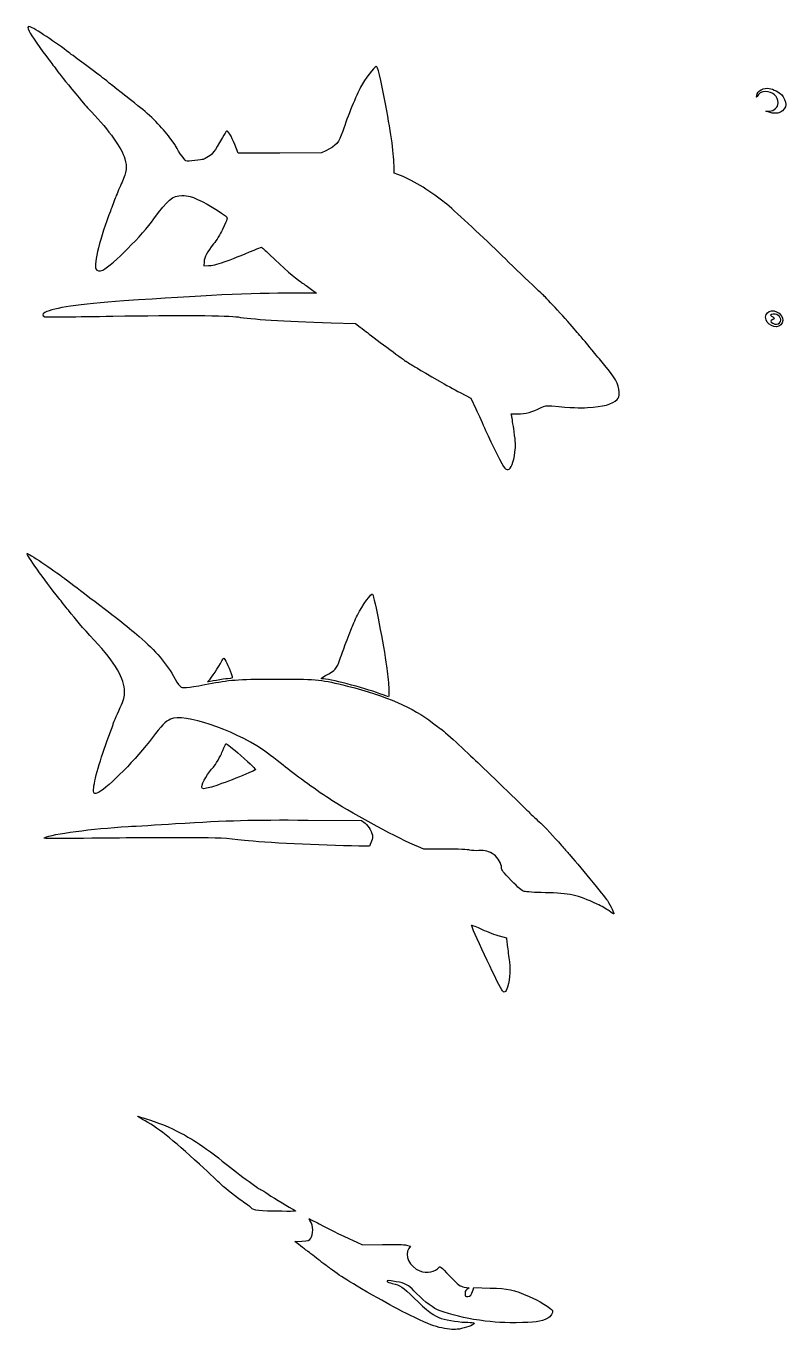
# Model space of a CAD drawing. Header units: centimetres. Extents: x -9.7 to 14.7, y -28.2 to 13.8.
import ezdxf

# ---------------------------------------------------------------- set-up
doc = ezdxf.new("R2010")
doc.units = ezdxf.units.CM
doc.header["$MEASUREMENT"] = 0
doc.layers.add('Layer 1', color=7, linetype='Continuous')

msp = doc.modelspace()

# ---------------------------------------------------------------- linework, layer by layer
at = {"layer": 'Layer 1'}
msp.add_open_spline([(5.68069, -0.46056), (5.62196, -0.39566), (5.26513, 0.31195), (5.0657, 0.75897), (5.0657, 0.75897), (4.97894, 0.95346), (4.83652, 1.26712), (4.7492, 1.45599), (4.7492, 1.45599), (4.7492, 1.45599), (4.59045, 1.79941), (4.59045, 1.79941), (4.59045, 1.79941), (4.59045, 1.79941), (4.24649, 1.97833), (4.24649, 1.97833), (4.24649, 1.97833), (4.05732, 2.07674), (3.75966, 2.24016), (3.58504, 2.34147), (3.58504, 2.34147), (2.84277, 2.77214), (2.73288, 2.83732), (2.62777, 2.9093), (2.62777, 2.9093), (2.56694, 2.95096), (2.50995, 2.98505), (2.50113, 2.98505), (2.50113, 2.98505), (2.48782, 2.98505), (1.54529, 3.68613), (1.25616, 3.91109), (1.25616, 3.91109), (1.20941, 3.94747), (1.10541, 4.02826), (1.02506, 4.09063), (1.02506, 4.09063), (1.02506, 4.09063), (0.87897, 4.20402), (0.87897, 4.20402), (0.87897, 4.20402), (0.87897, 4.20402), (0.08888, 4.22908), (0.08888, 4.22908), (0.08888, 4.22908), (-1.44736, 4.27781), (-2.52026, 4.34417), (-2.91048, 4.4146), (-2.91048, 4.4146), (-3.18664, 4.46445), (-4.83532, 4.47501), (-6.94755, 4.44047), (-6.94755, 4.44047), (-8.11291, 4.42142), (-9.09815, 4.4138), (-9.13698, 4.42355), (-9.13698, 4.42355), (-9.22966, 4.44681), (-9.22677, 4.50834), (-9.13066, 4.55804), (-9.13066, 4.55804), (-8.83375, 4.71158), (-8.06976, 4.82316), (-6.58819, 4.92935), (-6.58819, 4.92935), (-4.03841, 5.11212), (-2.54789, 5.18007), (-1.0736, 5.18077), (-1.0736, 5.18077), (-1.0736, 5.18077), (-0.38764, 5.18109), (-0.38764, 5.18109), (-0.38764, 5.18109), (-0.38764, 5.18109), (-0.58412, 5.32933), (-0.58412, 5.32933), (-0.58412, 5.32933), (-0.69218, 5.41086), (-0.82821, 5.50809), (-0.88642, 5.54538), (-0.88642, 5.54538), (-1.07443, 5.66584), (-1.42802, 5.97584), (-1.89425, 6.42898), (-1.89425, 6.42898), (-2.02655, 6.55755), (-2.14561, 6.66285), (-2.15883, 6.66297), (-2.15883, 6.66297), (-2.17206, 6.66309), (-2.27813, 6.62238), (-2.39455, 6.57251), (-2.39455, 6.57251), (-3.20572, 6.22502), (-3.65695, 6.07017), (-3.86298, 6.06857), (-3.86298, 6.06857), (-3.86298, 6.06857), (-4.00851, 6.06744), (-4.00851, 6.06744), (-4.00851, 6.06744), (-4.00851, 6.06744), (-4.00435, 6.19164), (-4.00435, 6.19164), (-4.00435, 6.19164), (-3.9992, 6.3456), (-3.91158, 6.51215), (-3.69849, 6.77305), (-3.69849, 6.77305), (-3.60714, 6.8849), (-3.48642, 7.07904), (-3.41335, 7.23161), (-3.41335, 7.23161), (-3.23867, 7.59632), (-3.23641, 7.60669), (-3.31767, 7.6706), (-3.31767, 7.6706), (-3.61471, 7.90425), (-4.20695, 8.23118), (-4.4583, 8.30025), (-4.4583, 8.30025), (-4.51651, 8.31625), (-4.63318, 8.3294), (-4.71758, 8.32948), (-4.71758, 8.32948), (-5.01146, 8.32976), (-5.18507, 8.1843), (-5.6198, 7.57352), (-5.6198, 7.57352), (-5.98581, 7.05929), (-6.94822, 6.0974), (-7.26789, 5.92632), (-7.26789, 5.92632), (-7.36711, 5.87322), (-7.4591, 5.8881), (-7.49312, 5.96276), (-7.49312, 5.96276), (-7.5648, 6.12009), (-7.34338, 7.0023), (-7.02525, 7.82692), (-7.02525, 7.82692), (-6.97191, 7.96517), (-6.89322, 8.17145), (-6.85038, 8.28534), (-6.85038, 8.28534), (-6.80754, 8.39922), (-6.71681, 8.61354), (-6.64876, 8.76159), (-6.64876, 8.76159), (-6.4964, 9.09306), (-6.47746, 9.24919), (-6.5577, 9.51204), (-6.5577, 9.51204), (-6.66602, 9.86684), (-7.05938, 10.42031), (-7.63261, 11.02444), (-7.63261, 11.02444), (-7.84675, 11.25013), (-7.8118, 11.21), (-8.1373, 11.60402), (-8.1373, 11.60402), (-8.5061, 12.05045), (-8.64234, 12.22029), (-8.75778, 12.3775), (-8.75778, 12.3775), (-8.80871, 12.44687), (-8.92679, 12.60329), (-9.02017, 12.72511), (-9.02017, 12.72511), (-9.22545, 12.99291), (-9.58991, 13.51645), (-9.64438, 13.62179), (-9.64438, 13.62179), (-9.7074, 13.74364), (-9.69702, 13.78907), (-9.61106, 13.76769), (-9.61106, 13.76769), (-9.51645, 13.74417), (-8.72158, 13.21663), (-8.35964, 12.93716), (-8.35964, 12.93716), (-8.29099, 12.88415), (-8.06971, 12.71835), (-7.86791, 12.56871), (-7.86791, 12.56871), (-7.35158, 12.18585), (-7.36521, 12.19615), (-7.14242, 12.02057), (-7.14242, 12.02057), (-6.96029, 11.87703), (-6.40321, 11.4351), (-6.13633, 11.22244), (-6.13633, 11.22244), (-5.71803, 10.88914), (-5.35841, 10.52994), (-5.10345, 10.1908), (-5.10345, 10.1908), (-5.00328, 10.05755), (-4.92132, 9.94237), (-4.92132, 9.93485), (-4.92132, 9.93485), (-4.92132, 9.88459), (-4.63639, 9.45829), (-4.59136, 9.44117), (-4.59136, 9.44117), (-4.56003, 9.42926), (-4.4317, 9.43573), (-4.29851, 9.45594), (-4.29851, 9.45594), (-4.16811, 9.47573), (-4.04911, 9.49234), (-4.03407, 9.49286), (-4.03407, 9.49286), (-4.01903, 9.49337), (-3.94164, 9.53557), (-3.86209, 9.58662), (-3.86209, 9.58662), (-3.71435, 9.68145), (-3.69346, 9.71005), (-3.41342, 10.20093), (-3.41342, 10.20093), (-3.35343, 10.30608), (-3.29407, 10.39847), (-3.28151, 10.40623), (-3.28151, 10.40623), (-3.23749, 10.43344), (-3.12261, 10.24532), (-3.01516, 9.97005), (-3.01516, 9.97005), (-3.01516, 9.97005), (-2.90672, 9.69223), (-2.90672, 9.69223), (-2.90672, 9.69223), (-2.90672, 9.69223), (-1.56448, 9.69574), (-1.56448, 9.69574), (-1.56448, 9.69574), (-1.56448, 9.69574), (-0.22225, 9.69925), (-0.22225, 9.69925), (-0.22225, 9.69925), (-0.22225, 9.69925), (-0.07808, 9.77176), (-0.07808, 9.77176), (-0.07808, 9.77176), (0.27279, 9.94826), (0.33308, 10.01905), (0.46255, 10.40661), (0.46255, 10.40661), (0.61694, 10.86877), (0.90127, 11.56877), (1.03752, 11.82213), (1.03752, 11.82213), (1.17938, 12.08592), (1.46169, 12.46013), (1.54212, 12.491), (1.54212, 12.491), (1.58493, 12.50743), (1.67056, 12.15505), (1.84932, 11.22682), (1.84932, 11.22682), (2.0314, 10.28134), (2.11545, 9.64728), (2.11629, 9.21296), (2.11629, 9.21296), (2.11629, 9.21296), (2.1166, 9.05119), (2.1166, 9.05119), (2.1166, 9.05119), (2.1166, 9.05119), (2.24228, 9.00396), (2.24228, 9.00396), (2.24228, 9.00396), (2.65697, 8.84812), (3.24235, 8.50186), (3.69087, 8.14711), (3.69087, 8.14711), (3.95956, 7.93459), (4.70379, 7.25229), (5.3842, 6.59468), (5.3842, 6.59468), (5.48607, 6.49623), (5.85516, 6.13914), (6.20441, 5.80115), (6.20441, 5.80115), (6.55366, 5.46316), (6.87981, 5.15312), (6.92918, 5.11218), (6.92918, 5.11218), (7.03136, 5.02744), (7.69911, 4.29624), (7.97712, 3.96465), (7.97712, 3.96465), (8.07898, 3.84316), (8.21067, 3.68913), (8.26975, 3.62237), (8.26975, 3.62237), (8.32884, 3.55561), (8.40028, 3.46972), (8.4285, 3.4315), (8.4285, 3.4315), (8.45673, 3.39329), (8.59351, 3.2266), (8.73245, 3.06109), (8.73245, 3.06109), (9.25769, 2.43538), (9.36618, 2.25184), (9.36618, 1.98897), (9.36618, 1.98897), (9.36618, 1.84497), (9.35646, 1.80875), (9.30359, 1.75588), (9.30359, 1.75588), (9.14723, 1.59952), (8.86598, 1.52215), (8.34754, 1.49288), (8.34754, 1.49288), (8.08726, 1.47819), (7.86911, 1.48824), (7.19591, 1.54597), (7.19591, 1.54597), (7.00981, 1.56192), (6.98644, 1.55782), (6.83872, 1.48333), (6.83872, 1.48333), (6.58259, 1.35416), (6.34369, 1.29171), (6.10571, 1.29171), (6.10571, 1.29171), (6.10571, 1.29171), (5.89353, 1.29171), (5.89353, 1.29171), (5.89353, 1.29171), (5.89353, 1.29171), (5.90912, 1.21375), (5.90912, 1.21375), (5.90912, 1.21375), (5.91769, 1.17087), (5.95127, 0.94992), (5.98373, 0.72275), (5.98373, 0.72275), (6.03672, 0.35195), (6.0395, 0.28391), (6.01091, 0.05757), (6.01091, 0.05757), (5.96876, -0.27612), (5.88492, -0.49137), (5.79293, -0.50209), (5.79293, -0.50209), (5.75256, -0.5068), (5.70742, -0.49009), (5.68069, -0.46056)], degree=3, knots=[0, 0, 0, 0, 0.01123596, 0.01123596, 0.01123596, 0.01123596, 0.02247191, 0.02247191, 0.02247191, 0.02247191, 0.03370787, 0.03370787, 0.03370787, 0.03370787, 0.04494382, 0.04494382, 0.04494382, 0.04494382, 0.05617978, 0.05617978, 0.05617978, 0.05617978, 0.06741573, 0.06741573, 0.06741573, 0.06741573, 0.07865169, 0.07865169, 0.07865169, 0.07865169, 0.08988764, 0.08988764, 0.08988764, 0.08988764, 0.1011236, 0.1011236, 0.1011236, 0.1011236, 0.11235955, 0.11235955, 0.11235955, 0.11235955, 0.12359551, 0.12359551, 0.12359551, 0.12359551, 0.13483146, 0.13483146, 0.13483146, 0.13483146, 0.14606742, 0.14606742, 0.14606742, 0.14606742, 0.15730337, 0.15730337, 0.15730337, 0.15730337, 0.16853933, 0.16853933, 0.16853933, 0.16853933, 0.17977528, 0.17977528, 0.17977528, 0.17977528, 0.19101124, 0.19101124, 0.19101124, 0.19101124, 0.20224719, 0.20224719, 0.20224719, 0.20224719, 0.21348315, 0.21348315, 0.21348315, 0.21348315, 0.2247191, 0.2247191, 0.2247191, 0.2247191, 0.23595506, 0.23595506, 0.23595506, 0.23595506, 0.24719101, 0.24719101, 0.24719101, 0.24719101, 0.25842697, 0.25842697, 0.25842697, 0.25842697, 0.26966292, 0.26966292, 0.26966292, 0.26966292, 0.28089888, 0.28089888, 0.28089888, 0.28089888, 0.29213483, 0.29213483, 0.29213483, 0.29213483, 0.30337079, 0.30337079, 0.30337079, 0.30337079, 0.31460674, 0.31460674, 0.31460674, 0.31460674, 0.3258427, 0.3258427, 0.3258427, 0.3258427, 0.33707865, 0.33707865, 0.33707865, 0.33707865, 0.34831461, 0.34831461, 0.34831461, 0.34831461, 0.35955056, 0.35955056, 0.35955056, 0.35955056, 0.37078652, 0.37078652, 0.37078652, 0.37078652, 0.38202247, 0.38202247, 0.38202247, 0.38202247, 0.39325843, 0.39325843, 0.39325843, 0.39325843, 0.40449438, 0.40449438, 0.40449438, 0.40449438, 0.41573034, 0.41573034, 0.41573034, 0.41573034, 0.42696629, 0.42696629, 0.42696629, 0.42696629, 0.43820225, 0.43820225, 0.43820225, 0.43820225, 0.4494382, 0.4494382, 0.4494382, 0.4494382, 0.46067416, 0.46067416, 0.46067416, 0.46067416, 0.47191011, 0.47191011, 0.47191011, 0.47191011, 0.48314607, 0.48314607, 0.48314607, 0.48314607, 0.49438202, 0.49438202, 0.49438202, 0.49438202, 0.50561798, 0.50561798, 0.50561798, 0.50561798, 0.51685393, 0.51685393, 0.51685393, 0.51685393, 0.52808989, 0.52808989, 0.52808989, 0.52808989, 0.53932584, 0.53932584, 0.53932584, 0.53932584, 0.5505618, 0.5505618, 0.5505618, 0.5505618, 0.56179775, 0.56179775, 0.56179775, 0.56179775, 0.57303371, 0.57303371, 0.57303371, 0.57303371, 0.58426966, 0.58426966, 0.58426966, 0.58426966, 0.59550562, 0.59550562, 0.59550562, 0.59550562, 0.60674157, 0.60674157, 0.60674157, 0.60674157, 0.61797753, 0.61797753, 0.61797753, 0.61797753, 0.62921348, 0.62921348, 0.62921348, 0.62921348, 0.64044944, 0.64044944, 0.64044944, 0.64044944, 0.65168539, 0.65168539, 0.65168539, 0.65168539, 0.66292135, 0.66292135, 0.66292135, 0.66292135, 0.6741573, 0.6741573, 0.6741573, 0.6741573, 0.68539326, 0.68539326, 0.68539326, 0.68539326, 0.69662921, 0.69662921, 0.69662921, 0.69662921, 0.70786517, 0.70786517, 0.70786517, 0.70786517, 0.71910112, 0.71910112, 0.71910112, 0.71910112, 0.73033708, 0.73033708, 0.73033708, 0.73033708, 0.74157303, 0.74157303, 0.74157303, 0.74157303, 0.75280899, 0.75280899, 0.75280899, 0.75280899, 0.76404494, 0.76404494, 0.76404494, 0.76404494, 0.7752809, 0.7752809, 0.7752809, 0.7752809, 0.78651685, 0.78651685, 0.78651685, 0.78651685, 0.79775281, 0.79775281, 0.79775281, 0.79775281, 0.80898876, 0.80898876, 0.80898876, 0.80898876, 0.82022472, 0.82022472, 0.82022472, 0.82022472, 0.83146067, 0.83146067, 0.83146067, 0.83146067, 0.84269663, 0.84269663, 0.84269663, 0.84269663, 0.85393258, 0.85393258, 0.85393258, 0.85393258, 0.86516854, 0.86516854, 0.86516854, 0.86516854, 0.87640449, 0.87640449, 0.87640449, 0.87640449, 0.88764045, 0.88764045, 0.88764045, 0.88764045, 0.8988764, 0.8988764, 0.8988764, 0.8988764, 0.91011236, 0.91011236, 0.91011236, 0.91011236, 0.92134831, 0.92134831, 0.92134831, 0.92134831, 0.93258427, 0.93258427, 0.93258427, 0.93258427, 0.94382022, 0.94382022, 0.94382022, 0.94382022, 0.95505618, 0.95505618, 0.95505618, 0.95505618, 0.96629213, 0.96629213, 0.96629213, 0.96629213, 0.97752809, 0.97752809, 0.97752809, 0.97752809, 1, 1, 1, 1], dxfattribs=at)
at = {"layer": 'Layer 1', "color": 3}
msp.add_open_spline([(14.56888, 11.01233), (14.66178, 11.05115), (14.74177, 11.16819), (14.74177, 11.2653), (14.74177, 11.2653), (14.74177, 11.34441), (14.66953, 11.50604), (14.6016, 11.57891), (14.6016, 11.57891), (14.52821, 11.65764), (14.33184, 11.7586), (14.20625, 11.78216), (14.20625, 11.78216), (14.02333, 11.81648), (13.82514, 11.70395), (13.80157, 11.55239), (13.80157, 11.55239), (13.79119, 11.48567), (13.79371, 11.47709), (13.8119, 11.51712), (13.8119, 11.51712), (13.86242, 11.62833), (13.94701, 11.67587), (14.09438, 11.67587), (14.09438, 11.67587), (14.31446, 11.67587), (14.48921, 11.51608), (14.48921, 11.31484), (14.48921, 11.31484), (14.48921, 11.16778), (14.3682, 11.05535), (14.20557, 11.05133), (14.20557, 11.05133), (14.20557, 11.05133), (14.09354, 11.04855), (14.09354, 11.04855), (14.09354, 11.04855), (14.09354, 11.04855), (14.19937, 11.01367), (14.19937, 11.01367), (14.19937, 11.01367), (14.34053, 10.96715), (14.45972, 10.96672), (14.56888, 11.01233)], degree=3, knots=[0, 0, 0, 0, 0.08333333, 0.08333333, 0.08333333, 0.08333333, 0.16666667, 0.16666667, 0.16666667, 0.16666667, 0.25, 0.25, 0.25, 0.25, 0.33333333, 0.33333333, 0.33333333, 0.33333333, 0.41666667, 0.41666667, 0.41666667, 0.41666667, 0.5, 0.5, 0.5, 0.5, 0.58333333, 0.58333333, 0.58333333, 0.58333333, 0.66666667, 0.66666667, 0.66666667, 0.66666667, 0.75, 0.75, 0.75, 0.75, 0.83333333, 0.83333333, 0.83333333, 0.83333333, 1, 1, 1, 1], dxfattribs=at)
at = {"layer": 'Layer 1', "color": 6}
for points, knots in [([(14.57875, 4.16), (14.6607, 4.24195), (14.66247, 4.35042), (14.58374, 4.46724), (14.58374, 4.46724), (14.43445, 4.68877), (14.08807, 4.6488), (14.08807, 4.41003), (14.08807, 4.41003), (14.08807, 4.17442), (14.42267, 4.00392), (14.57875, 4.16)], [0, 0, 0, 0, 0.25, 0.25, 0.25, 0.25, 0.5, 0.5, 0.5, 0.5, 1, 1, 1, 1]), ([(14.31958, 4.21603), (14.22809, 4.26566), (14.22803, 4.28967), (14.31932, 4.33126), (14.31932, 4.33126), (14.38847, 4.36277), (14.38952, 4.36597), (14.34202, 4.4007), (14.34202, 4.4007), (14.31464, 4.42073), (14.27904, 4.44259), (14.26291, 4.44928), (14.26291, 4.44928), (14.20506, 4.47329), (14.31272, 4.51987), (14.39225, 4.50524), (14.39225, 4.50524), (14.54704, 4.47675), (14.6304, 4.31989), (14.53922, 4.2287), (14.53922, 4.2287), (14.47552, 4.16501), (14.41958, 4.16178), (14.31958, 4.21603)], [0, 0, 0, 0, 0.14285714, 0.14285714, 0.14285714, 0.14285714, 0.28571429, 0.28571429, 0.28571429, 0.28571429, 0.42857143, 0.42857143, 0.42857143, 0.42857143, 0.57142857, 0.57142857, 0.57142857, 0.57142857, 0.71428571, 0.71428571, 0.71428571, 0.71428571, 1, 1, 1, 1])]:
    msp.add_open_spline(points, degree=3, knots=knots, dxfattribs=at)
at = {"layer": 'Layer 1', "color": 251}
for points, knots in [([(9.14197, -14.66741), (9.10511, -14.5869), (9.0361, -14.4641), (8.9886, -14.39452), (8.9886, -14.39452), (8.90542, -14.27264), (7.98482, -13.1519), (7.7636, -12.9032), (7.7636, -12.9032), (7.70428, -12.8365), (7.59025, -12.70595), (7.51022, -12.61307), (7.51022, -12.61307), (7.25917, -12.32174), (7.00325, -12.05424), (6.74293, -11.81105), (6.74293, -11.81105), (6.60468, -11.6819), (6.44974, -11.53299), (6.39861, -11.48014), (6.39861, -11.48014), (6.34748, -11.42729), (6.0026, -11.09234), (5.63221, -10.73582), (5.63221, -10.73582), (5.26182, -10.37929), (4.89252, -10.0221), (4.81155, -9.94207), (4.81155, -9.94207), (4.47976, -9.61412), (3.6836, -8.89375), (3.60163, -8.84732), (3.60163, -8.84732), (3.57912, -8.83458), (3.46813, -8.75123), (3.35498, -8.66212), (3.35498, -8.66212), (2.73753, -8.17582), (1.86629, -7.80018), (0.61782, -7.48197), (0.61782, -7.48197), (-0.22196, -7.26792), (-0.31263, -7.2584), (-1.53853, -7.2555), (-1.53853, -7.2555), (-2.82755, -7.25245), (-3.12513, -7.27069), (-3.74666, -7.3908), (-3.74666, -7.3908), (-4.40776, -7.51855), (-4.66837, -7.55139), (-4.74471, -7.51654), (-4.74471, -7.51654), (-4.7809, -7.50002), (-4.85969, -7.39194), (-4.93649, -7.25346), (-4.93649, -7.25346), (-5.2194, -6.74336), (-5.55918, -6.34089), (-6.09294, -5.88364), (-6.09294, -5.88364), (-6.51677, -5.52056), (-6.85839, -5.25247), (-7.86207, -4.49527), (-7.86207, -4.49527), (-8.18949, -4.24825), (-8.48715, -4.02307), (-8.52353, -3.99486), (-8.52353, -3.99486), (-8.8456, -3.74513), (-9.68792, -3.18659), (-9.70966, -3.20834), (-9.70966, -3.20834), (-9.73989, -3.23857), (-9.15788, -4.05639), (-8.68228, -4.65197), (-8.68228, -4.65197), (-8.60224, -4.75219), (-8.46532, -4.92487), (-8.37801, -5.03569), (-8.37801, -5.03569), (-8.11626, -5.36792), (-7.95066, -5.55949), (-7.54462, -5.99977), (-7.54462, -5.99977), (-6.84996, -6.75301), (-6.56684, -7.23616), (-6.56593, -7.66994), (-6.56593, -7.66994), (-6.5656, -7.82458), (-6.59314, -7.92347), (-6.70497, -8.16936), (-6.70497, -8.16936), (-6.83462, -8.4544), (-6.93603, -8.6945), (-6.93603, -8.71641), (-6.93603, -8.71641), (-6.93603, -8.72864), (-6.98876, -8.87321), (-7.05321, -9.03767), (-7.05321, -9.03767), (-7.28714, -9.63462), (-7.53083, -10.45734), (-7.56103, -10.75206), (-7.56103, -10.75206), (-7.58121, -10.94901), (-7.55087, -10.97946), (-7.40806, -10.90562), (-7.40806, -10.90562), (-7.07986, -10.73596), (-6.16905, -9.80993), (-5.6666, -9.13509), (-5.6666, -9.13509), (-5.39181, -8.76601), (-5.24065, -8.61215), (-5.08764, -8.54578), (-5.08764, -8.54578), (-4.64392, -8.35334), (-3.09768, -8.86542), (-2.12061, -9.5284), (-2.12061, -9.5284), (-1.96257, -9.63564), (-1.56132, -9.93915), (-1.37978, -10.08878), (-1.37978, -10.08878), (-1.01521, -10.38926), (-0.34269, -10.87355), (0.11511, -11.16525), (0.11511, -11.16525), (0.93354, -11.68674), (2.23981, -12.38772), (2.90138, -12.66043), (2.90138, -12.66043), (2.90138, -12.66043), (3.07845, -12.73342), (3.07845, -12.73342), (3.07845, -12.73342), (3.07845, -12.73342), (3.76636, -12.73562), (3.76636, -12.73562), (3.76636, -12.73562), (4.18896, -12.73697), (4.4951, -12.7493), (4.56011, -12.7676), (4.56011, -12.7676), (4.62139, -12.78485), (4.74392, -12.79092), (4.85116, -12.78202), (4.85116, -12.78202), (5.05275, -12.76529), (5.16343, -12.79652), (5.34364, -12.92095), (5.34364, -12.92095), (5.45845, -13.00023), (5.57841, -13.20928), (5.57969, -13.33231), (5.57969, -13.33231), (5.58049, -13.40949), (5.62185, -13.46416), (5.89057, -13.74315), (5.89057, -13.74315), (6.13076, -13.99252), (6.22435, -14.07204), (6.30636, -14.09646), (6.30636, -14.09646), (6.36718, -14.11456), (6.65417, -14.13291), (6.98105, -14.13959), (6.98105, -14.13959), (7.7799, -14.15593), (8.02689, -14.20987), (8.66116, -14.50647), (8.66116, -14.50647), (8.79212, -14.56772), (8.96406, -14.66682), (9.04324, -14.7267), (9.04324, -14.7267), (9.12241, -14.78658), (9.1921, -14.83068), (9.19809, -14.82468), (9.19809, -14.82468), (9.20408, -14.81869), (9.17883, -14.74792), (9.14197, -14.66741)], [0, 0, 0, 0, 0.0212766, 0.0212766, 0.0212766, 0.0212766, 0.04255319, 0.04255319, 0.04255319, 0.04255319, 0.06382979, 0.06382979, 0.06382979, 0.06382979, 0.08510638, 0.08510638, 0.08510638, 0.08510638, 0.10638298, 0.10638298, 0.10638298, 0.10638298, 0.12765957, 0.12765957, 0.12765957, 0.12765957, 0.14893617, 0.14893617, 0.14893617, 0.14893617, 0.17021277, 0.17021277, 0.17021277, 0.17021277, 0.19148936, 0.19148936, 0.19148936, 0.19148936, 0.21276596, 0.21276596, 0.21276596, 0.21276596, 0.23404255, 0.23404255, 0.23404255, 0.23404255, 0.25531915, 0.25531915, 0.25531915, 0.25531915, 0.27659574, 0.27659574, 0.27659574, 0.27659574, 0.29787234, 0.29787234, 0.29787234, 0.29787234, 0.31914894, 0.31914894, 0.31914894, 0.31914894, 0.34042553, 0.34042553, 0.34042553, 0.34042553, 0.36170213, 0.36170213, 0.36170213, 0.36170213, 0.38297872, 0.38297872, 0.38297872, 0.38297872, 0.40425532, 0.40425532, 0.40425532, 0.40425532, 0.42553191, 0.42553191, 0.42553191, 0.42553191, 0.44680851, 0.44680851, 0.44680851, 0.44680851, 0.46808511, 0.46808511, 0.46808511, 0.46808511, 0.4893617, 0.4893617, 0.4893617, 0.4893617, 0.5106383, 0.5106383, 0.5106383, 0.5106383, 0.53191489, 0.53191489, 0.53191489, 0.53191489, 0.55319149, 0.55319149, 0.55319149, 0.55319149, 0.57446809, 0.57446809, 0.57446809, 0.57446809, 0.59574468, 0.59574468, 0.59574468, 0.59574468, 0.61702128, 0.61702128, 0.61702128, 0.61702128, 0.63829787, 0.63829787, 0.63829787, 0.63829787, 0.65957447, 0.65957447, 0.65957447, 0.65957447, 0.68085106, 0.68085106, 0.68085106, 0.68085106, 0.70212766, 0.70212766, 0.70212766, 0.70212766, 0.72340426, 0.72340426, 0.72340426, 0.72340426, 0.74468085, 0.74468085, 0.74468085, 0.74468085, 0.76595745, 0.76595745, 0.76595745, 0.76595745, 0.78723404, 0.78723404, 0.78723404, 0.78723404, 0.80851064, 0.80851064, 0.80851064, 0.80851064, 0.82978723, 0.82978723, 0.82978723, 0.82978723, 0.85106383, 0.85106383, 0.85106383, 0.85106383, 0.87234043, 0.87234043, 0.87234043, 0.87234043, 0.89361702, 0.89361702, 0.89361702, 0.89361702, 0.91489362, 0.91489362, 0.91489362, 0.91489362, 0.93617021, 0.93617021, 0.93617021, 0.93617021, 0.95744681, 0.95744681, 0.95744681, 0.95744681, 1, 1, 1, 1]), ([(1.94346, -7.51451), (1.93341, -7.34353), (1.90222, -7.03956), (1.87415, -6.83904), (1.87415, -6.83904), (1.78309, -6.18851), (1.47971, -4.62084), (1.42567, -4.52158), (1.42567, -4.52158), (1.39266, -4.46095), (1.09483, -4.87068), (0.93776, -5.1928), (0.93776, -5.1928), (0.85971, -5.35287), (0.77085, -5.54932), (0.74031, -5.62936), (0.74031, -5.62936), (0.53437, -6.16895), (0.4175, -6.48382), (0.37204, -6.62155), (0.37204, -6.62155), (0.27186, -6.92512), (0.23285, -6.9687), (-0.09423, -7.14236), (-0.09423, -7.14236), (-0.23522, -7.21721), (-0.26534, -7.24211), (-0.21561, -7.24266), (-0.21561, -7.24266), (0.02562, -7.24535), (1.1144, -7.5268), (1.66293, -7.72827), (1.66293, -7.72827), (1.80117, -7.77905), (1.92496, -7.82167), (1.93801, -7.823), (1.93801, -7.823), (1.95172, -7.82439), (1.95402, -7.69425), (1.94346, -7.51451)], [0, 0, 0, 0, 0.09090909, 0.09090909, 0.09090909, 0.09090909, 0.18181818, 0.18181818, 0.18181818, 0.18181818, 0.27272727, 0.27272727, 0.27272727, 0.27272727, 0.36363636, 0.36363636, 0.36363636, 0.36363636, 0.45454545, 0.45454545, 0.45454545, 0.45454545, 0.54545455, 0.54545455, 0.54545455, 0.54545455, 0.63636364, 0.63636364, 0.63636364, 0.63636364, 0.72727273, 0.72727273, 0.72727273, 0.72727273, 0.81818182, 0.81818182, 0.81818182, 0.81818182, 1, 1, 1, 1]), ([(-3.60796, -7.29615), (-3.45828, -7.26709), (-3.29555, -7.24332), (-3.24632, -7.24332), (-3.24632, -7.24332), (-3.0818, -7.24332), (-3.07305, -7.23065), (-3.1309, -7.07633), (-3.1309, -7.07633), (-3.21563, -6.85031), (-3.34403, -6.58186), (-3.36739, -6.58186), (-3.36739, -6.58186), (-3.37942, -6.58186), (-3.40892, -6.62055), (-3.43295, -6.66785), (-3.43295, -6.66785), (-3.53606, -6.87075), (-3.77293, -7.2347), (-3.837, -7.28867), (-3.837, -7.28867), (-3.87526, -7.32089), (-3.9006, -7.34764), (-3.89332, -7.34812), (-3.89332, -7.34812), (-3.88605, -7.3486), (-3.75763, -7.32521), (-3.60796, -7.29615)], [0, 0, 0, 0, 0.125, 0.125, 0.125, 0.125, 0.25, 0.25, 0.25, 0.25, 0.375, 0.375, 0.375, 0.375, 0.5, 0.5, 0.5, 0.5, 0.625, 0.625, 0.625, 0.625, 0.75, 0.75, 0.75, 0.75, 1, 1, 1, 1]), ([(-3.76503, -10.73515), (-3.49278, -10.6597), (-2.42072, -10.23894), (-2.35148, -10.18036), (-2.35148, -10.18036), (-2.33092, -10.16297), (-2.48443, -10.01204), (-2.82132, -9.71844), (-2.82132, -9.71844), (-3.08598, -9.48778), (-3.28686, -9.32664), (-3.29639, -9.33736), (-3.29639, -9.33736), (-3.317, -9.36056), (-3.41223, -9.56487), (-3.43025, -9.62457), (-3.43025, -9.62457), (-3.45729, -9.7141), (-3.64626, -10.03704), (-3.70514, -10.09433), (-3.70514, -10.09433), (-3.86467, -10.24953), (-4.07679, -10.61076), (-4.07795, -10.7292), (-4.07795, -10.7292), (-4.07869, -10.80523), (-4.02182, -10.80631), (-3.76503, -10.73515)], [0, 0, 0, 0, 0.125, 0.125, 0.125, 0.125, 0.25, 0.25, 0.25, 0.25, 0.375, 0.375, 0.375, 0.375, 0.5, 0.5, 0.5, 0.5, 0.625, 0.625, 0.625, 0.625, 0.75, 0.75, 0.75, 0.75, 1, 1, 1, 1]), ([(1.3726, -12.52837), (1.40067, -12.46652), (1.42378, -12.3802), (1.42396, -12.33655), (1.42396, -12.33655), (1.42449, -12.20661), (1.31067, -11.99819), (1.18469, -11.8984), (1.18469, -11.8984), (1.18469, -11.8984), (1.06978, -11.80738), (1.06978, -11.80738), (1.06978, -11.80738), (1.06978, -11.80738), (-0.6511, -11.79816), (-0.6511, -11.79816), (-0.6511, -11.79816), (-2.48958, -11.78831), (-3.18922, -11.80735), (-4.9252, -11.91448), (-4.9252, -11.91448), (-5.51456, -11.95084), (-6.2025, -11.99242), (-6.45396, -12.00687), (-6.45396, -12.00687), (-7.61505, -12.07357), (-8.88761, -12.24333), (-9.1453, -12.36588), (-9.1453, -12.36588), (-9.21443, -12.39876), (-8.98049, -12.40101), (-7.33291, -12.38332), (-7.33291, -12.38332), (-6.29243, -12.37214), (-4.99305, -12.3654), (-4.44539, -12.36832), (-4.44539, -12.36832), (-3.52231, -12.37325), (-3.31676, -12.38345), (-2.7027, -12.45472), (-2.7027, -12.45472), (-2.08455, -12.52647), (-0.27512, -12.61516), (0.98292, -12.63538), (0.98292, -12.63538), (0.98292, -12.63538), (1.32156, -12.64082), (1.32156, -12.64082), (1.32156, -12.64082), (1.32156, -12.64082), (1.3726, -12.52837), (1.3726, -12.52837)], [0, 0, 0, 0, 0.07142857, 0.07142857, 0.07142857, 0.07142857, 0.14285714, 0.14285714, 0.14285714, 0.14285714, 0.21428571, 0.21428571, 0.21428571, 0.21428571, 0.28571429, 0.28571429, 0.28571429, 0.28571429, 0.35714286, 0.35714286, 0.35714286, 0.35714286, 0.42857143, 0.42857143, 0.42857143, 0.42857143, 0.5, 0.5, 0.5, 0.5, 0.57142857, 0.57142857, 0.57142857, 0.57142857, 0.64285714, 0.64285714, 0.64285714, 0.64285714, 0.71428571, 0.71428571, 0.71428571, 0.71428571, 0.78571429, 0.78571429, 0.78571429, 0.78571429, 0.85714286, 0.85714286, 0.85714286, 0.85714286, 1, 1, 1, 1]), ([(5.76829, -17.17836), (5.85753, -16.87781), (5.8724, -16.59484), (5.81792, -16.23346), (5.81792, -16.23346), (5.79097, -16.05469), (5.76099, -15.83665), (5.7513, -15.74892), (5.7513, -15.74892), (5.7513, -15.74892), (5.73368, -15.58942), (5.73368, -15.58942), (5.73368, -15.58942), (5.73368, -15.58942), (5.50679, -15.52932), (5.50679, -15.52932), (5.50679, -15.52932), (5.382, -15.49626), (5.1324, -15.40277), (4.95213, -15.32156), (4.95213, -15.32156), (4.77186, -15.24034), (4.6199, -15.17843), (4.61445, -15.18397), (4.61445, -15.18397), (4.58753, -15.21135), (5.42272, -17.00531), (5.58351, -17.26548), (5.58351, -17.26548), (5.66084, -17.3906), (5.7125, -17.36624), (5.76829, -17.17836)], [0, 0, 0, 0, 0.11111111, 0.11111111, 0.11111111, 0.11111111, 0.22222222, 0.22222222, 0.22222222, 0.22222222, 0.33333333, 0.33333333, 0.33333333, 0.33333333, 0.44444444, 0.44444444, 0.44444444, 0.44444444, 0.55555556, 0.55555556, 0.55555556, 0.55555556, 0.66666667, 0.66666667, 0.66666667, 0.66666667, 0.77777778, 0.77777778, 0.77777778, 0.77777778, 1, 1, 1, 1])]:
    msp.add_open_spline(points, degree=3, knots=knots, dxfattribs=at)
at = {"layer": 'Layer 1', "color": 254}
for points, knots in [([(-1.10566, -24.36421), (-1.24098, -24.2958), (-1.72414, -24.00158), (-1.94452, -23.8534), (-1.94452, -23.8534), (-2.04937, -23.7829), (-2.14079, -23.72521), (-2.14767, -23.72521), (-2.14767, -23.72521), (-2.19184, -23.72521), (-3.0219, -23.11296), (-3.42071, -22.78622), (-3.42071, -22.78622), (-3.74076, -22.524), (-4.1359, -22.23699), (-4.33358, -22.12316), (-4.33358, -22.12316), (-4.41362, -22.07707), (-4.55191, -21.99756), (-4.6409, -21.94647), (-4.6409, -21.94647), (-4.92211, -21.78502), (-5.38974, -21.58247), (-5.76089, -21.46136), (-5.76089, -21.46136), (-5.95814, -21.39699), (-6.13142, -21.34483), (-6.14598, -21.34545), (-6.14598, -21.34545), (-6.16053, -21.34608), (-6.08858, -21.39064), (-5.9861, -21.44449), (-5.9861, -21.44449), (-5.53503, -21.6815), (-5.02349, -22.08477), (-4.15242, -22.89005), (-4.15242, -22.89005), (-3.81267, -23.20413), (-3.51501, -23.48322), (-3.49096, -23.51023), (-3.49096, -23.51023), (-3.40701, -23.60452), (-3.07165, -23.87555), (-2.83701, -24.03875), (-2.83701, -24.03875), (-2.70696, -24.1292), (-2.55487, -24.24151), (-2.49902, -24.28832), (-2.49902, -24.28832), (-2.37802, -24.38975), (-2.27188, -24.40246), (-1.50254, -24.40769), (-1.50254, -24.40769), (-1.01808, -24.41099), (-1.01401, -24.41054), (-1.10566, -24.36421)], [0, 0, 0, 0, 0.06666667, 0.06666667, 0.06666667, 0.06666667, 0.13333333, 0.13333333, 0.13333333, 0.13333333, 0.2, 0.2, 0.2, 0.2, 0.26666667, 0.26666667, 0.26666667, 0.26666667, 0.33333333, 0.33333333, 0.33333333, 0.33333333, 0.4, 0.4, 0.4, 0.4, 0.46666667, 0.46666667, 0.46666667, 0.46666667, 0.53333333, 0.53333333, 0.53333333, 0.53333333, 0.6, 0.6, 0.6, 0.6, 0.66666667, 0.66666667, 0.66666667, 0.66666667, 0.73333333, 0.73333333, 0.73333333, 0.73333333, 0.8, 0.8, 0.8, 0.8, 0.86666667, 0.86666667, 0.86666667, 0.86666667, 1, 1, 1, 1]), ([(4.29184, -28.18534), (4.50591, -28.13945), (4.72398, -28.04713), (4.70207, -28.01168), (4.70207, -28.01168), (4.69301, -27.99701), (4.59997, -27.98493), (4.49533, -27.98485), (4.49533, -27.98485), (4.27097, -27.98466), (3.85002, -27.92481), (3.63645, -27.86272), (3.63645, -27.86272), (3.42966, -27.80261), (3.15867, -27.59774), (2.75725, -27.19806), (2.75725, -27.19806), (2.40106, -26.8434), (2.30791, -26.78088), (2.06059, -26.73043), (2.06059, -26.73043), (1.9725, -26.71246), (1.89577, -26.68378), (1.89007, -26.6667), (1.89007, -26.6667), (1.87666, -26.62646), (1.90982, -26.62748), (2.18694, -26.6758), (2.18694, -26.6758), (2.47925, -26.72678), (2.58296, -26.78057), (2.75686, -26.97144), (2.75686, -26.97144), (2.98183, -27.21836), (3.31165, -27.4833), (3.51132, -27.57749), (3.51132, -27.57749), (3.72187, -27.67681), (4.28336, -27.82689), (4.67548, -27.88865), (4.67548, -27.88865), (5.23003, -27.976), (5.51315, -27.99818), (6.05132, -27.99645), (6.05132, -27.99645), (6.638, -27.99456), (6.8501, -27.96488), (7.06674, -27.85436), (7.06674, -27.85436), (7.16896, -27.80221), (7.24778, -27.676), (7.22128, -27.60692), (7.22128, -27.60692), (7.19447, -27.53706), (6.75706, -27.27048), (6.47365, -27.15129), (6.47365, -27.15129), (5.94062, -26.92711), (5.80271, -26.89755), (5.21206, -26.88087), (5.21206, -26.88087), (5.21206, -26.88087), (4.6903, -26.86614), (4.6903, -26.86614), (4.6903, -26.86614), (4.6903, -26.86614), (4.66346, -26.94271), (4.66346, -26.94271), (4.66346, -26.94271), (4.60477, -27.1102), (4.57027, -27.15157), (4.48926, -27.15157), (4.48926, -27.15157), (4.4208, -27.15157), (4.40988, -27.14109), (4.40284, -27.06864), (4.40284, -27.06864), (4.39667, -27.00524), (4.41091, -26.97301), (4.4633, -26.9318), (4.4633, -26.9318), (4.4633, -26.9318), (4.53183, -26.8779), (4.53183, -26.8779), (4.53183, -26.8779), (4.53183, -26.8779), (4.37876, -26.84779), (4.37876, -26.84779), (4.37876, -26.84779), (4.22965, -26.81846), (4.21746, -26.80917), (3.90771, -26.48891), (3.90771, -26.48891), (3.60954, -26.18062), (3.58764, -26.16346), (3.55638, -26.21352), (3.55638, -26.21352), (3.46341, -26.36239), (3.16406, -26.42013), (2.94965, -26.33054), (2.94965, -26.33054), (2.61666, -26.19141), (2.43309, -25.82188), (2.5909, -25.60839), (2.5909, -25.60839), (2.5909, -25.60839), (2.64945, -25.52919), (2.64945, -25.52919), (2.64945, -25.52919), (2.64945, -25.52919), (2.52181, -25.49857), (2.52181, -25.49857), (2.52181, -25.49857), (2.43767, -25.47838), (2.17421, -25.47074), (1.74888, -25.47616), (1.74888, -25.47616), (1.74888, -25.47616), (1.10361, -25.48437), (1.10361, -25.48437), (1.10361, -25.48437), (1.10361, -25.48437), (0.92117, -25.40516), (0.92117, -25.40516), (0.92117, -25.40516), (0.63184, -25.27953), (0.03914, -24.99102), (-0.29351, -24.81388), (-0.29351, -24.81388), (-0.46149, -24.72444), (-0.60614, -24.65126), (-0.61496, -24.65126), (-0.61496, -24.65126), (-0.62378, -24.65126), (-0.60385, -24.68797), (-0.57068, -24.73285), (-0.57068, -24.73285), (-0.48585, -24.84757), (-0.4831, -25.16641), (-0.56598, -25.2777), (-0.56598, -25.2777), (-0.61785, -25.34735), (-0.63712, -25.35329), (-0.85131, -25.36563), (-0.85131, -25.36563), (-0.85131, -25.36563), (-1.08102, -25.37886), (-1.08102, -25.37886), (-1.08102, -25.37886), (-1.08102, -25.37886), (-0.95444, -25.4775), (-0.95444, -25.4775), (-0.95444, -25.4775), (-0.88481, -25.53175), (-0.78023, -25.61148), (-0.72202, -25.65466), (-0.72202, -25.65466), (-0.66381, -25.69785), (-0.48522, -25.83564), (-0.32514, -25.96086), (-0.32514, -25.96086), (-0.16507, -26.08608), (-0.00434, -26.20827), (0.03204, -26.2324), (0.03204, -26.2324), (0.06842, -26.25652), (0.18153, -26.33725), (0.2834, -26.41178), (0.2834, -26.41178), (0.4568, -26.53866), (0.67735, -26.67631), (1.07048, -26.90299), (1.07048, -26.90299), (2.08652, -27.48886), (2.44814, -27.6826), (2.93927, -27.90419), (2.93927, -27.90419), (3.34355, -28.0866), (3.49139, -28.13792), (3.74525, -28.18399), (3.74525, -28.18399), (3.99482, -28.22927), (4.08587, -28.2295), (4.29184, -28.18534)], [0, 0, 0, 0, 0.0212766, 0.0212766, 0.0212766, 0.0212766, 0.04255319, 0.04255319, 0.04255319, 0.04255319, 0.06382979, 0.06382979, 0.06382979, 0.06382979, 0.08510638, 0.08510638, 0.08510638, 0.08510638, 0.10638298, 0.10638298, 0.10638298, 0.10638298, 0.12765957, 0.12765957, 0.12765957, 0.12765957, 0.14893617, 0.14893617, 0.14893617, 0.14893617, 0.17021277, 0.17021277, 0.17021277, 0.17021277, 0.19148936, 0.19148936, 0.19148936, 0.19148936, 0.21276596, 0.21276596, 0.21276596, 0.21276596, 0.23404255, 0.23404255, 0.23404255, 0.23404255, 0.25531915, 0.25531915, 0.25531915, 0.25531915, 0.27659574, 0.27659574, 0.27659574, 0.27659574, 0.29787234, 0.29787234, 0.29787234, 0.29787234, 0.31914894, 0.31914894, 0.31914894, 0.31914894, 0.34042553, 0.34042553, 0.34042553, 0.34042553, 0.36170213, 0.36170213, 0.36170213, 0.36170213, 0.38297872, 0.38297872, 0.38297872, 0.38297872, 0.40425532, 0.40425532, 0.40425532, 0.40425532, 0.42553191, 0.42553191, 0.42553191, 0.42553191, 0.44680851, 0.44680851, 0.44680851, 0.44680851, 0.46808511, 0.46808511, 0.46808511, 0.46808511, 0.4893617, 0.4893617, 0.4893617, 0.4893617, 0.5106383, 0.5106383, 0.5106383, 0.5106383, 0.53191489, 0.53191489, 0.53191489, 0.53191489, 0.55319149, 0.55319149, 0.55319149, 0.55319149, 0.57446809, 0.57446809, 0.57446809, 0.57446809, 0.59574468, 0.59574468, 0.59574468, 0.59574468, 0.61702128, 0.61702128, 0.61702128, 0.61702128, 0.63829787, 0.63829787, 0.63829787, 0.63829787, 0.65957447, 0.65957447, 0.65957447, 0.65957447, 0.68085106, 0.68085106, 0.68085106, 0.68085106, 0.70212766, 0.70212766, 0.70212766, 0.70212766, 0.72340426, 0.72340426, 0.72340426, 0.72340426, 0.74468085, 0.74468085, 0.74468085, 0.74468085, 0.76595745, 0.76595745, 0.76595745, 0.76595745, 0.78723404, 0.78723404, 0.78723404, 0.78723404, 0.80851064, 0.80851064, 0.80851064, 0.80851064, 0.82978723, 0.82978723, 0.82978723, 0.82978723, 0.85106383, 0.85106383, 0.85106383, 0.85106383, 0.87234043, 0.87234043, 0.87234043, 0.87234043, 0.89361702, 0.89361702, 0.89361702, 0.89361702, 0.91489362, 0.91489362, 0.91489362, 0.91489362, 0.93617021, 0.93617021, 0.93617021, 0.93617021, 0.95744681, 0.95744681, 0.95744681, 0.95744681, 1, 1, 1, 1])]:
    msp.add_open_spline(points, degree=3, knots=knots, dxfattribs=at)

doc.saveas('drawing.dxf')
